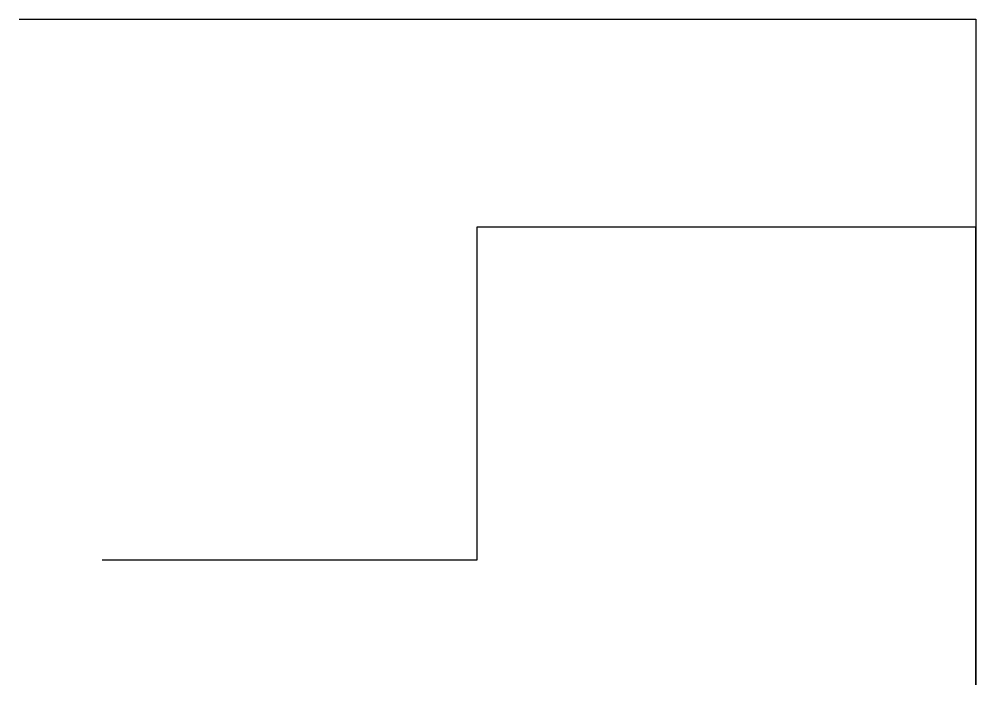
# Model space of a CAD drawing. Header units: metres. Extents: x 0 to 23, y -16 to 0.
import ezdxf

# ---------------------------------------------------------------- set-up
doc = ezdxf.new("R2010")
doc.units = ezdxf.units.M

msp = doc.modelspace()

# ---------------------------------------------------------------- linework, layer by layer
for p, q in [((0, 0, -519.615), (0, 0, -519.615)), ((0, 0, -519.615), (23, 0, -519.615)), ((23, 0, -519.615), (23, -16, -519.615)), ((23, -5, -519.615), (11, -5, -519.615)), ((11, -5, -519.615), (11, -13, -519.615)), ((23, -16, -519.615), (23, -5, -519.615)), ((11, -13, -519.615), (2, -13, -519.615))]:
    msp.add_line(p, q)

doc.saveas('drawing.dxf')
